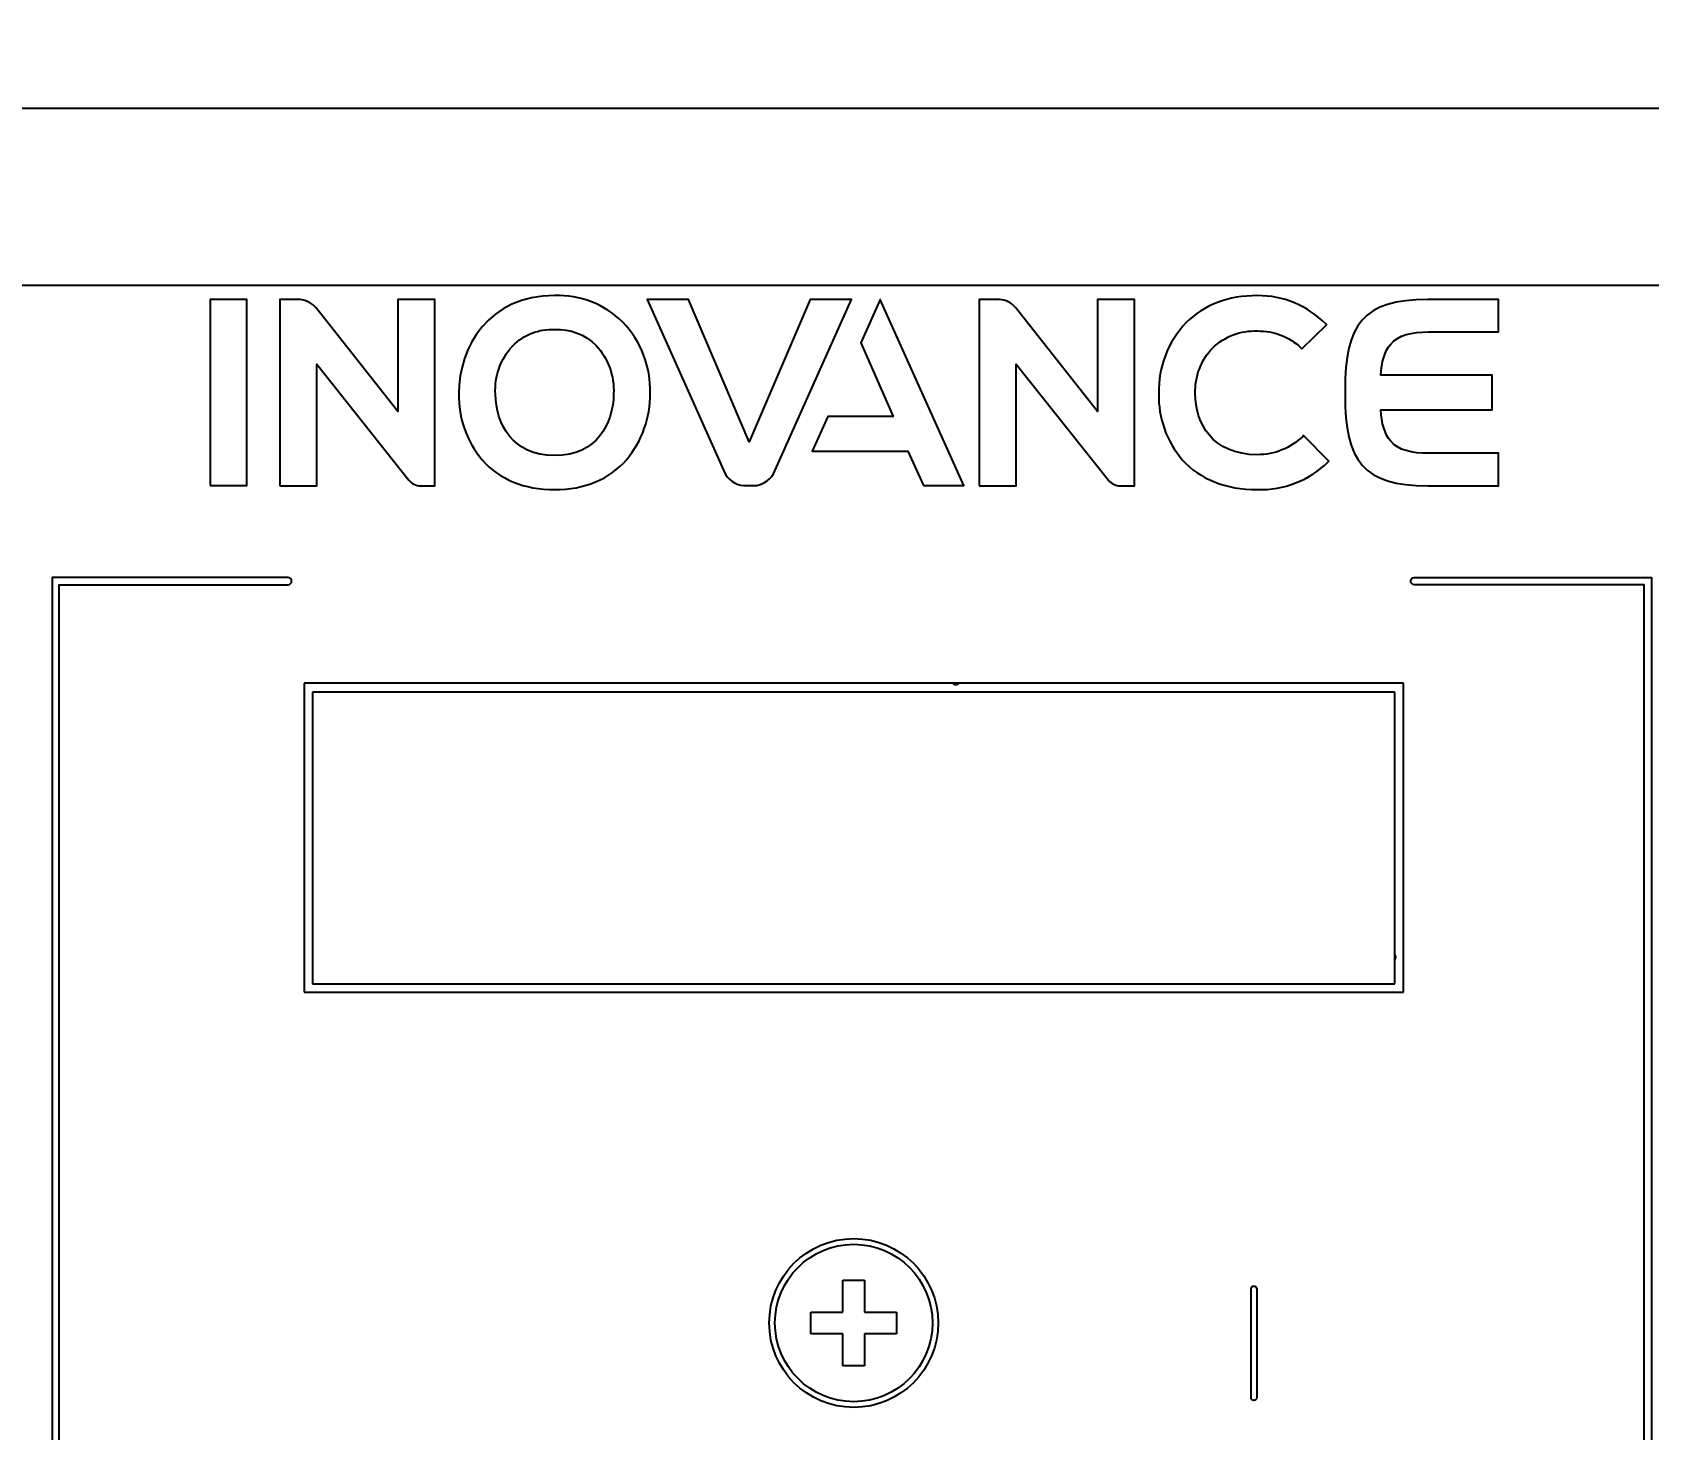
# Model space of a CAD drawing. Header units: millimetres. Extents: x 4086 to 8318, y 123 to 1549.
# Drawn here: x 6868 to 6924.5, y 1079.4 to 1128.2 of the extents above; entities that cross this region are included whole.
import ezdxf

# ---------------------------------------------------------------- set-up
doc = ezdxf.new("R2010")
doc.units = ezdxf.units.MM
for name, color, linetype in [('20_ALL_FEATURES', 7, 'Continuous'), ('layer 3', 7, 'Continuous'), ('尺寸', 3, 'Continuous')]:
    doc.layers.add(name, color=color, linetype=linetype)
doc.styles.get("Standard").update_dxf_attribs({"font": 'simsun.ttc'})
doc.dimstyles.get("Standard").update_dxf_attribs({"dimscale": 6, "dimtxt": 5, "dimasz": 3, "dimexe": 0.18, "dimexo": 0.0625, "dimgap": 0.8, "dimtad": 1, "dimtoh": 1, "dimdec": 1, "dimzin": 0, "dimdsep": 46, "dimtxsty": 'Standard', "dimcen": 0.09, "dimclrd": 256, "dimclre": 256, "dimclrt": 256, "dimadec": 0, "dimazin": 2, "dimtfac": 1, "dimtdec": 1, "dimtofl": 0, "dimtmove": 0, "dimatfit": 3, "dimfxl": 0, "dimtolj": 1, "dimtzin": 0, "dimarcsym": 0})

# ---------------------------------------------------------------- blocks, each defined once
blk = doc.blocks.new('*D102')
at = {"layer": 'Defpoints', "color": 0}
for p in [(7190.223, 1211.681), (6860.223, 1125.542), (7190.223, 1125.042)]:
    blk.add_point(p, dxfattribs=at)
at = {"layer": '尺寸', "lineweight": -2}
for p, q in [((6860.223, 1125.917), (6860.223, 1212.761)), ((7190.223, 1125.417), (7190.223, 1212.761)), ((6878.223, 1211.681), (7172.223, 1211.681))]:
    blk.add_line(p, q, dxfattribs=at)
at = {"layer": '尺寸'}
for points in [[(6878.223, 1214.681), (6878.223, 1208.681), (6860.223, 1211.681)], [(7172.223, 1208.681), (7172.223, 1214.681), (7190.223, 1211.681)]]:
    blk.add_solid(points, dxfattribs=at)
at = {"layer": '尺寸', "insert": (7025.223, 1231.481), "char_height": 30, "attachment_point": 5}
blk.add_mtext('\\A1;330.0', dxfattribs=at)

msp = doc.modelspace()

# ---------------------------------------------------------------- linework, layer by layer
at = {"layer": '20_ALL_FEATURES', "color": 7, "linetype": 'Continuous'}
for p, q in [((6861.723, 1125.542), (7188.723, 1125.542)), ((7188.773, 1119.342), (6861.673, 1119.342)), ((6877.523, 1105.442), (6877.523, 1094.642)), ((6915.923, 1105.442), (6877.523, 1105.442)), ((6915.923, 1094.642), (6915.923, 1105.442)), ((6877.823, 1105.13), (6877.823, 1094.93)), ((6915.623, 1105.13), (6877.823, 1105.13)), ((6915.623, 1094.93), (6915.623, 1105.13)), ((6877.823, 1094.93), (6915.623, 1094.93)), ((6877.523, 1094.642), (6915.923, 1094.642)), ((6896.348, 1083.457), (6896.348, 1084.582)), ((6896.348, 1084.582), (6897.098, 1084.582)), ((6897.098, 1084.582), (6897.098, 1083.457)), ((6895.223, 1082.707), (6895.223, 1083.457)), ((6895.223, 1083.457), (6896.348, 1083.457)), ((6897.098, 1083.457), (6898.223, 1083.457)), ((6898.223, 1083.457), (6898.223, 1082.707)), ((6896.348, 1082.707), (6895.223, 1082.707)), ((6896.348, 1081.582), (6896.348, 1082.707)), ((6897.098, 1082.707), (6897.098, 1081.582)), ((6898.223, 1082.707), (6897.098, 1082.707)), ((6897.098, 1081.582), (6896.348, 1081.582))]:
    msp.add_line(p, q, dxfattribs=at)
for radius in [2.95, 2.75]:
    msp.add_circle((6896.723, 1083.082), radius, dxfattribs=at)
for centre, start, end in [((6900.288, 1105.518), 217.873, 322.1058), ((6915.528, 1095.866), 318.495, 41.505)]:
    msp.add_arc(centre, 0.127, start, end, dxfattribs=at)
at = {"layer": 'layer 3', "color": 142}
for points, knots in [([(6882.932, 1115.561), (6882.932, 1117.211), (6883.978, 1118.988), (6886.276, 1118.988), (6886.276, 1118.988), (6887.174, 1119.017), (6888.011, 1118.691), (6888.654, 1118.063), (6888.654, 1118.063), (6889.299, 1117.383), (6889.636, 1116.507), (6889.612, 1115.57), (6889.612, 1115.57), (6889.62, 1114.718), (6889.336, 1113.916), (6888.794, 1113.259), (6888.794, 1113.259), (6888.198, 1112.571), (6887.328, 1112.207), (6886.276, 1112.207), (6886.276, 1112.207), (6885.219, 1112.207), (6884.345, 1112.565), (6883.747, 1113.244), (6883.747, 1113.244), (6883.197, 1113.899), (6882.913, 1114.706), (6882.932, 1115.561)], [0, 0, 0, 0, 0.125, 0.125, 0.125, 0.125, 0.25, 0.25, 0.25, 0.25, 0.375, 0.375, 0.375, 0.375, 0.5, 0.5, 0.5, 0.5, 0.625, 0.625, 0.625, 0.625, 0.75, 0.75, 0.75, 0.75, 1, 1, 1, 1]), ([(6910.823, 1112.207), (6909.714, 1112.207), (6908.807, 1112.568), (6908.199, 1113.251), (6908.199, 1113.251), (6907.647, 1113.902), (6907.361, 1114.707), (6907.377, 1115.561), (6907.377, 1115.561), (6907.358, 1116.495), (6907.695, 1117.366), (6908.339, 1118.043), (6908.339, 1118.043), (6908.954, 1118.661), (6909.813, 1118.988), (6910.823, 1118.988), (6910.823, 1118.988), (6911.732, 1118.99), (6912.571, 1118.641), (6913.21, 1117.995), (6913.21, 1117.995), (6913.21, 1117.995), (6913.239, 1117.965), (6913.239, 1117.965), (6913.239, 1117.965), (6913.239, 1117.965), (6912.373, 1117.129), (6912.373, 1117.129), (6912.373, 1117.129), (6912.373, 1117.129), (6912.345, 1117.156), (6912.345, 1117.156), (6912.345, 1117.156), (6911.93, 1117.552), (6911.396, 1117.76), (6910.823, 1117.75), (6910.823, 1117.75), (6910.235, 1117.773), (6909.686, 1117.565), (6909.261, 1117.159), (6909.261, 1117.159), (6908.849, 1116.722), (6908.635, 1116.161), (6908.652, 1115.561), (6908.652, 1115.561), (6908.66, 1114.529), (6909.236, 1113.426), (6910.823, 1113.426), (6910.823, 1113.426), (6911.421, 1113.429), (6911.976, 1113.653), (6912.409, 1114.066), (6912.409, 1114.066), (6912.409, 1114.066), (6912.438, 1114.095), (6912.438, 1114.095), (6912.438, 1114.095), (6912.438, 1114.095), (6913.321, 1113.202), (6913.321, 1113.202), (6913.321, 1113.202), (6913.321, 1113.202), (6913.292, 1113.173), (6913.292, 1113.173), (6913.292, 1113.173), (6912.623, 1112.525), (6911.755, 1112.185), (6910.823, 1112.207)], [0, 0, 0, 0, 0.055556, 0.055556, 0.055556, 0.055556, 0.111111, 0.111111, 0.111111, 0.111111, 0.166667, 0.166667, 0.166667, 0.166667, 0.222222, 0.222222, 0.222222, 0.222222, 0.277778, 0.277778, 0.277778, 0.277778, 0.333333, 0.333333, 0.333333, 0.333333, 0.388889, 0.388889, 0.388889, 0.388889, 0.444444, 0.444444, 0.444444, 0.444444, 0.5, 0.5, 0.5, 0.5, 0.555556, 0.555556, 0.555556, 0.555556, 0.611111, 0.611111, 0.611111, 0.611111, 0.666667, 0.666667, 0.666667, 0.666667, 0.722222, 0.722222, 0.722222, 0.722222, 0.777778, 0.777778, 0.777778, 0.777778, 0.833333, 0.833333, 0.833333, 0.833333, 0.888889, 0.888889, 0.888889, 0.888889, 1, 1, 1, 1]), ([(6874.241, 1112.345), (6874.241, 1112.345), (6874.241, 1118.85), (6874.241, 1118.85), (6874.241, 1118.85), (6874.241, 1118.85), (6875.524, 1118.85), (6875.524, 1118.85), (6875.524, 1118.85), (6875.524, 1118.85), (6875.524, 1112.345), (6875.524, 1112.345), (6875.524, 1112.345), (6875.524, 1112.345), (6874.241, 1112.345), (6874.241, 1112.345)], [0, 0, 0, 0, 0.2, 0.2, 0.2, 0.2, 0.4, 0.4, 0.4, 0.4, 0.6, 0.6, 0.6, 0.6, 1, 1, 1, 1]), ([(6876.673, 1112.34), (6876.673, 1112.34), (6876.673, 1118.846), (6876.673, 1118.846), (6876.673, 1118.846), (6876.673, 1118.846), (6877.375, 1118.846), (6877.375, 1118.846), (6877.375, 1118.846), (6877.606, 1118.846), (6877.862, 1118.662), (6877.933, 1118.571), (6877.933, 1118.571), (6877.933, 1118.571), (6880.803, 1114.939), (6880.803, 1114.939), (6880.803, 1114.939), (6880.803, 1114.939), (6880.803, 1118.855), (6880.803, 1118.855), (6880.803, 1118.855), (6880.803, 1118.855), (6882.096, 1118.855), (6882.096, 1118.855), (6882.096, 1118.855), (6882.096, 1118.855), (6882.096, 1112.34), (6882.096, 1112.34), (6882.096, 1112.34), (6882.096, 1112.34), (6881.588, 1112.34), (6881.588, 1112.34), (6881.588, 1112.34), (6881.431, 1112.34), (6881.282, 1112.413), (6881.187, 1112.537), (6881.187, 1112.537), (6881.187, 1112.537), (6877.965, 1116.594), (6877.965, 1116.594), (6877.965, 1116.594), (6877.965, 1116.594), (6877.965, 1112.34), (6877.965, 1112.34), (6877.965, 1112.34), (6877.965, 1112.34), (6876.673, 1112.34), (6876.673, 1112.34)], [0, 0, 0, 0, 0.076923, 0.076923, 0.076923, 0.076923, 0.153846, 0.153846, 0.153846, 0.153846, 0.230769, 0.230769, 0.230769, 0.230769, 0.307692, 0.307692, 0.307692, 0.307692, 0.384615, 0.384615, 0.384615, 0.384615, 0.461538, 0.461538, 0.461538, 0.461538, 0.538462, 0.538462, 0.538462, 0.538462, 0.615385, 0.615385, 0.615385, 0.615385, 0.692308, 0.692308, 0.692308, 0.692308, 0.769231, 0.769231, 0.769231, 0.769231, 0.846154, 0.846154, 0.846154, 0.846154, 1, 1, 1, 1]), ([(6892.876, 1112.347), (6892.572, 1112.346), (6892.296, 1112.623), (6892.234, 1112.762), (6892.234, 1112.762), (6892.234, 1112.762), (6889.503, 1118.85), (6889.503, 1118.85), (6889.503, 1118.85), (6889.503, 1118.85), (6890.95, 1118.85), (6890.95, 1118.85), (6890.95, 1118.85), (6890.95, 1118.85), (6893.076, 1113.879), (6893.076, 1113.879), (6893.076, 1113.879), (6893.076, 1113.879), (6895.202, 1118.85), (6895.202, 1118.85), (6895.202, 1118.85), (6895.202, 1118.85), (6896.649, 1118.85), (6896.649, 1118.85), (6896.649, 1118.85), (6896.649, 1118.85), (6893.917, 1112.76), (6893.917, 1112.76), (6893.917, 1112.76), (6893.793, 1112.484), (6893.428, 1112.347), (6893.276, 1112.347), (6893.276, 1112.347), (6893.276, 1112.347), (6892.876, 1112.347), (6892.876, 1112.347)], [0, 0, 0, 0, 0.1, 0.1, 0.1, 0.1, 0.2, 0.2, 0.2, 0.2, 0.3, 0.3, 0.3, 0.3, 0.4, 0.4, 0.4, 0.4, 0.5, 0.5, 0.5, 0.5, 0.6, 0.6, 0.6, 0.6, 0.7, 0.7, 0.7, 0.7, 0.8, 0.8, 0.8, 0.8, 1, 1, 1, 1]), ([(6899.159, 1112.345), (6899.159, 1112.345), (6898.618, 1113.556), (6898.618, 1113.556), (6898.618, 1113.556), (6898.618, 1113.556), (6895.277, 1113.556), (6895.277, 1113.556), (6895.277, 1113.556), (6895.277, 1113.556), (6895.82, 1114.766), (6895.82, 1114.766), (6895.82, 1114.766), (6895.82, 1114.766), (6898.096, 1114.766), (6898.096, 1114.766), (6898.096, 1114.766), (6898.096, 1114.766), (6896.974, 1117.338), (6896.974, 1117.338), (6896.974, 1117.338), (6896.974, 1117.338), (6897.652, 1118.85), (6897.652, 1118.85), (6897.652, 1118.85), (6897.652, 1118.85), (6900.57, 1112.345), (6900.57, 1112.345), (6900.57, 1112.345), (6900.57, 1112.345), (6899.159, 1112.345), (6899.159, 1112.345)], [0, 0, 0, 0, 0.111111, 0.111111, 0.111111, 0.111111, 0.222222, 0.222222, 0.222222, 0.222222, 0.333333, 0.333333, 0.333333, 0.333333, 0.444444, 0.444444, 0.444444, 0.444444, 0.555556, 0.555556, 0.555556, 0.555556, 0.666667, 0.666667, 0.666667, 0.666667, 0.777778, 0.777778, 0.777778, 0.777778, 1, 1, 1, 1]), ([(6901.109, 1112.34), (6901.109, 1112.34), (6901.109, 1118.846), (6901.109, 1118.846), (6901.109, 1118.846), (6901.109, 1118.846), (6901.811, 1118.846), (6901.811, 1118.846), (6901.811, 1118.846), (6902.03, 1118.846), (6902.236, 1118.744), (6902.369, 1118.571), (6902.369, 1118.571), (6902.369, 1118.571), (6905.239, 1114.939), (6905.239, 1114.939), (6905.239, 1114.939), (6905.239, 1114.939), (6905.239, 1118.855), (6905.239, 1118.855), (6905.239, 1118.855), (6905.239, 1118.855), (6906.532, 1118.855), (6906.532, 1118.855), (6906.532, 1118.855), (6906.532, 1118.855), (6906.532, 1112.34), (6906.532, 1112.34), (6906.532, 1112.34), (6906.532, 1112.34), (6906.024, 1112.34), (6906.024, 1112.34), (6906.024, 1112.34), (6905.867, 1112.34), (6905.719, 1112.413), (6905.623, 1112.537), (6905.623, 1112.537), (6905.623, 1112.537), (6902.402, 1116.594), (6902.402, 1116.594), (6902.402, 1116.594), (6902.402, 1116.594), (6902.402, 1112.34), (6902.402, 1112.34), (6902.402, 1112.34), (6902.402, 1112.34), (6901.109, 1112.34), (6901.109, 1112.34)], [0, 0, 0, 0, 0.076923, 0.076923, 0.076923, 0.076923, 0.153846, 0.153846, 0.153846, 0.153846, 0.230769, 0.230769, 0.230769, 0.230769, 0.307692, 0.307692, 0.307692, 0.307692, 0.384615, 0.384615, 0.384615, 0.384615, 0.461538, 0.461538, 0.461538, 0.461538, 0.538462, 0.538462, 0.538462, 0.538462, 0.615385, 0.615385, 0.615385, 0.615385, 0.692308, 0.692308, 0.692308, 0.692308, 0.769231, 0.769231, 0.769231, 0.769231, 0.846154, 0.846154, 0.846154, 0.846154, 1, 1, 1, 1]), ([(6913.884, 1115.679), (6913.884, 1117.981), (6914.507, 1118.85), (6916.776, 1118.85), (6916.776, 1118.85), (6916.776, 1118.85), (6919.241, 1118.85), (6919.241, 1118.85), (6919.241, 1118.85), (6919.241, 1118.85), (6919.241, 1117.716), (6919.241, 1117.716), (6919.241, 1117.716), (6919.241, 1117.716), (6916.805, 1117.716), (6916.805, 1117.716), (6916.805, 1117.716), (6916.206, 1117.716), (6915.754, 1117.609), (6915.479, 1117.295), (6915.479, 1117.295), (6915.262, 1117.048), (6915.161, 1116.653), (6915.135, 1116.202), (6915.135, 1116.202), (6915.135, 1116.202), (6919.029, 1116.202), (6919.029, 1116.202), (6919.029, 1116.202), (6919.029, 1116.202), (6919.029, 1115.596), (6919.029, 1115.596), (6919.029, 1115.596), (6919.029, 1115.596), (6919.029, 1114.99), (6919.029, 1114.99), (6919.029, 1114.99), (6919.029, 1114.99), (6915.135, 1114.99), (6915.135, 1114.99), (6915.135, 1114.99), (6915.161, 1114.539), (6915.262, 1114.144), (6915.479, 1113.897), (6915.479, 1113.897), (6915.754, 1113.583), (6916.206, 1113.476), (6916.805, 1113.476), (6916.805, 1113.476), (6916.805, 1113.476), (6919.241, 1113.476), (6919.241, 1113.476), (6919.241, 1113.476), (6919.241, 1113.476), (6919.241, 1112.342), (6919.241, 1112.342), (6919.241, 1112.342), (6919.241, 1112.342), (6916.776, 1112.342), (6916.776, 1112.342), (6916.776, 1112.342), (6914.507, 1112.342), (6913.884, 1113.21), (6913.884, 1115.513), (6913.884, 1115.513), (6913.884, 1115.513), (6913.884, 1115.596), (6913.884, 1115.596), (6913.884, 1115.596), (6913.884, 1115.596), (6913.884, 1115.679), (6913.884, 1115.679)], [0, 0, 0, 0, 0.052632, 0.052632, 0.052632, 0.052632, 0.105263, 0.105263, 0.105263, 0.105263, 0.157895, 0.157895, 0.157895, 0.157895, 0.210526, 0.210526, 0.210526, 0.210526, 0.263158, 0.263158, 0.263158, 0.263158, 0.315789, 0.315789, 0.315789, 0.315789, 0.368421, 0.368421, 0.368421, 0.368421, 0.421053, 0.421053, 0.421053, 0.421053, 0.473684, 0.473684, 0.473684, 0.473684, 0.526316, 0.526316, 0.526316, 0.526316, 0.578947, 0.578947, 0.578947, 0.578947, 0.631579, 0.631579, 0.631579, 0.631579, 0.684211, 0.684211, 0.684211, 0.684211, 0.736842, 0.736842, 0.736842, 0.736842, 0.789474, 0.789474, 0.789474, 0.789474, 0.842105, 0.842105, 0.842105, 0.842105, 0.894737, 0.894737, 0.894737, 0.894737, 1, 1, 1, 1]), ([(6886.276, 1113.399), (6887.768, 1113.399), (6888.319, 1114.511), (6888.337, 1115.552), (6888.337, 1115.552), (6888.366, 1116.185), (6888.15, 1116.78), (6887.723, 1117.248), (6887.723, 1117.248), (6887.333, 1117.632), (6886.823, 1117.828), (6886.276, 1117.805), (6886.276, 1117.805), (6885.723, 1117.828), (6885.207, 1117.627), (6884.815, 1117.236), (6884.815, 1117.236), (6884.388, 1116.77), (6884.174, 1116.175), (6884.206, 1115.543), (6884.206, 1115.543), (6884.233, 1114.507), (6884.791, 1113.399), (6886.276, 1113.399)], [0, 0, 0, 0, 0.142857, 0.142857, 0.142857, 0.142857, 0.285714, 0.285714, 0.285714, 0.285714, 0.428571, 0.428571, 0.428571, 0.428571, 0.571429, 0.571429, 0.571429, 0.571429, 0.714286, 0.714286, 0.714286, 0.714286, 1, 1, 1, 1])]:
    msp.add_open_spline(points, degree=3, knots=knots, dxfattribs=at)
at = {"layer": 'layer 3'}
for points, knots in [([(6876.966, 1002.914), (6871.074, 1002.914), (6873.313, 1002.914), (6868.721, 1002.914), (6868.721, 1002.914), (6868.721, 1026.121), (6868.721, 1090.756), (6868.721, 1109.134), (6868.721, 1109.134), (6868.721, 1109.134), (6876.966, 1109.134), (6876.966, 1109.134), (6876.966, 1109.134), (6877.035, 1109.134), (6877.091, 1109.078), (6877.091, 1109.009), (6877.091, 1109.009), (6877.091, 1108.94), (6877.035, 1108.884), (6876.966, 1108.884), (6876.966, 1108.884), (6876.966, 1108.884), (6868.971, 1108.884), (6868.971, 1108.884), (6868.971, 1108.884), (6868.971, 1104.646), (6868.971, 1077.295), (6868.971, 1062.938), (6868.971, 1062.938), (6869.283, 1062.938), (6870.721, 1062.938), (6871.346, 1062.938), (6871.346, 1062.938), (6871.415, 1062.938), (6871.471, 1062.882), (6871.471, 1062.813), (6871.471, 1062.813), (6871.471, 1062.744), (6871.415, 1062.688), (6871.346, 1062.688), (6871.346, 1062.688), (6871.033, 1062.688), (6869.596, 1062.688), (6868.971, 1062.688), (6868.971, 1062.688), (6868.971, 1057.227), (6868.971, 1056.56), (6868.971, 1042.249), (6868.971, 1042.249), (6869.283, 1042.249), (6870.721, 1042.249), (6871.346, 1042.249), (6871.346, 1042.249), (6871.415, 1042.249), (6871.471, 1042.193), (6871.471, 1042.124), (6871.471, 1042.124), (6871.471, 1042.055), (6871.415, 1041.999), (6871.346, 1041.999), (6871.346, 1041.999), (6871.033, 1041.999), (6869.596, 1041.999), (6868.971, 1041.999), (6868.971, 1041.999), (6868.971, 1039.548), (6868.971, 1017.251), (6868.971, 1011.953), (6868.971, 1011.953), (6869.283, 1011.953), (6869.421, 1011.953), (6870.046, 1011.953), (6870.046, 1011.953), (6870.115, 1011.953), (6870.171, 1011.897), (6870.171, 1011.828), (6870.171, 1011.828), (6870.171, 1011.759), (6870.115, 1011.703), (6870.046, 1011.703), (6870.046, 1011.703), (6869.733, 1011.703), (6869.596, 1011.703), (6868.971, 1011.703), (6868.971, 1011.703), (6868.971, 1010.308), (6868.971, 1006.065), (6868.971, 1003.164), (6868.971, 1003.164), (6871.99, 1003.164), (6870.137, 1003.164), (6876.966, 1003.164), (6876.966, 1003.164), (6877.035, 1003.164), (6877.091, 1003.108), (6877.091, 1003.039), (6877.091, 1003.039), (6877.091, 1002.97), (6877.035, 1002.914), (6876.966, 1002.914)], [0, 0, 0, 0, 0.038462, 0.038462, 0.038462, 0.038462, 0.076923, 0.076923, 0.076923, 0.076923, 0.115385, 0.115385, 0.115385, 0.115385, 0.153846, 0.153846, 0.153846, 0.153846, 0.192308, 0.192308, 0.192308, 0.192308, 0.230769, 0.230769, 0.230769, 0.230769, 0.269231, 0.269231, 0.269231, 0.269231, 0.307692, 0.307692, 0.307692, 0.307692, 0.346154, 0.346154, 0.346154, 0.346154, 0.384615, 0.384615, 0.384615, 0.384615, 0.423077, 0.423077, 0.423077, 0.423077, 0.461538, 0.461538, 0.461538, 0.461538, 0.5, 0.5, 0.5, 0.5, 0.538462, 0.538462, 0.538462, 0.538462, 0.576923, 0.576923, 0.576923, 0.576923, 0.615385, 0.615385, 0.615385, 0.615385, 0.653846, 0.653846, 0.653846, 0.653846, 0.692308, 0.692308, 0.692308, 0.692308, 0.730769, 0.730769, 0.730769, 0.730769, 0.769231, 0.769231, 0.769231, 0.769231, 0.807692, 0.807692, 0.807692, 0.807692, 0.846154, 0.846154, 0.846154, 0.846154, 0.884615, 0.884615, 0.884615, 0.884615, 0.923077, 0.923077, 0.923077, 0.923077, 1, 1, 1, 1]), ([(6916.303, 1002.914), (6930.92, 1002.914), (6916.46, 1002.914), (6924.587, 1002.914), (6924.587, 1002.914), (6924.587, 1048.813), (6924.587, 1100.505), (6924.587, 1109.134), (6924.587, 1109.134), (6924.587, 1109.134), (6916.303, 1109.134), (6916.303, 1109.134), (6916.303, 1109.134), (6916.234, 1109.134), (6916.178, 1109.078), (6916.178, 1109.009), (6916.178, 1109.009), (6916.178, 1108.94), (6916.234, 1108.884), (6916.303, 1108.884), (6916.303, 1108.884), (6916.303, 1108.884), (6924.337, 1108.884), (6924.337, 1108.884), (6924.337, 1108.884), (6924.337, 1091.949), (6924.337, 1028.119), (6924.337, 1003.164), (6924.337, 1003.164), (6912.928, 1003.164), (6928.469, 1003.164), (6916.303, 1003.164), (6916.303, 1003.164), (6916.234, 1003.164), (6916.178, 1003.108), (6916.178, 1003.039), (6916.178, 1003.039), (6916.178, 1002.97), (6916.234, 1002.914), (6916.303, 1002.914)], [0, 0, 0, 0, 0.090909, 0.090909, 0.090909, 0.090909, 0.181818, 0.181818, 0.181818, 0.181818, 0.272727, 0.272727, 0.272727, 0.272727, 0.363636, 0.363636, 0.363636, 0.363636, 0.454545, 0.454545, 0.454545, 0.454545, 0.545455, 0.545455, 0.545455, 0.545455, 0.636364, 0.636364, 0.636364, 0.636364, 0.727273, 0.727273, 0.727273, 0.727273, 0.818182, 0.818182, 0.818182, 0.818182, 1, 1, 1, 1]), ([(6910.6, 1080.475), (6910.6, 1080.419), (6910.645, 1080.375), (6910.7, 1080.375), (6910.7, 1080.375), (6910.755, 1080.375), (6910.8, 1080.419), (6910.8, 1080.475), (6910.8, 1080.475), (6910.8, 1080.475), (6910.8, 1084.275), (6910.8, 1084.275), (6910.8, 1084.275), (6910.8, 1084.33), (6910.755, 1084.375), (6910.7, 1084.375), (6910.7, 1084.375), (6910.645, 1084.375), (6910.6, 1084.33), (6910.6, 1084.275), (6910.6, 1084.275), (6910.6, 1084.275), (6910.6, 1080.475), (6910.6, 1080.475)], [0, 0, 0, 0, 0.142857, 0.142857, 0.142857, 0.142857, 0.285714, 0.285714, 0.285714, 0.285714, 0.428571, 0.428571, 0.428571, 0.428571, 0.571429, 0.571429, 0.571429, 0.571429, 0.714286, 0.714286, 0.714286, 0.714286, 1, 1, 1, 1])]:
    msp.add_open_spline(points, degree=3, knots=knots, dxfattribs=at)

# ---------------------------------------------------------------- dimensions: what is measured, and where the dimension line sits
at = {"layer": '尺寸'}
dim = msp.add_linear_dim(base=(7190.223, 1211.681), p1=(6860.223, 1125.542), p2=(7190.223, 1125.042), dimstyle='Standard', dxfattribs=at)
dim.commit()
dim.dimension.update_dxf_attribs({"geometry": '*D102', "text_midpoint": (7025.223, 1211.681), "dimtype": 160})

doc.saveas('drawing.dxf')
